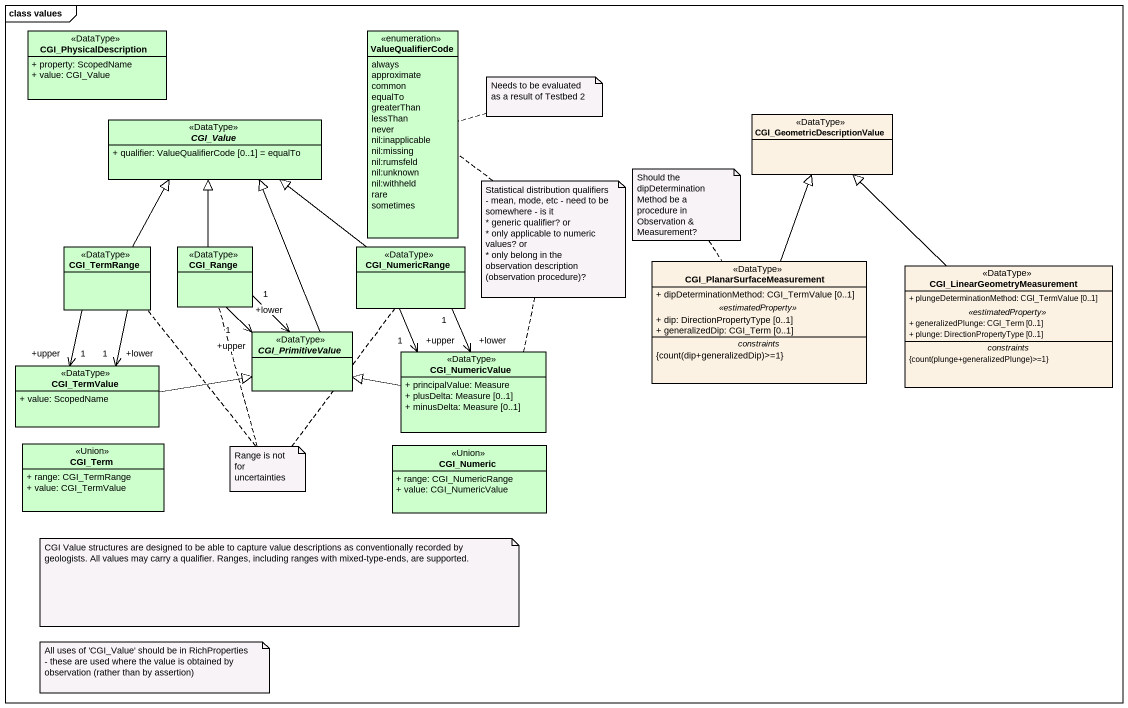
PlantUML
@startuml
mainframe class values
hide circle
hide empty members
skinparam classAttributeIconSize 0
class CGI_PhysicalDescription <<DataType>> #CCFFCC {
  + property: ScopedName
  + value: CGI_Value
}
enum ValueQualifierCode #CCFFCC {
  always
  approximate
  common
  equalTo
  greaterThan
  lessThan
  never
  nil:inapplicable
  nil:missing
  nil:rumsfeld
  nil:unknown
  nil:withheld
  rare
  sometimes
}
class "CGI_GeometricDescriptionValue" as CGI_GeometricDescriptionValu <<DataType>>
abstract class CGI_Value <<DataType>> #CCFFCC {
  + qualifier: ValueQualifierCode [0..1] = equalTo
}
class CGI_TermRange <<DataType>> #CCFFCC
class CGI_Range <<DataType>> #CCFFCC
class CGI_NumericRange <<DataType>> #CCFFCC
class CGI_PlanarSurfaceMeasurement <<DataType>> {
  + dipDeterminationMethod: CGI_TermValue [0..1]
  .. <<estimatedProperty>> ..
  + dip: DirectionPropertyType [0..1]
  + generalizedDip: CGI_Term [0..1]
  -- constraints --
  {field} {count(dip+generalizedDip)>=1}
}
class "CGI_LinearGeometryMeasurement" as CGI_LinearGeometryMeasuremen <<DataType>> {
  + plungeDeterminationMethod: CGI_TermValue [0..1]
  .. <<estimatedProperty>> ..
  + generalizedPlunge: CGI_Term [0..1]
  + plunge: DirectionPropertyType [0..1]
  -- constraints --
  {field} {count(plunge+generalizedPlunge)>=1}
}
abstract class CGI_PrimitiveValue <<DataType>> #CCFFCC
class CGI_TermValue <<DataType>> #CCFFCC {
  + value: ScopedName
}
class CGI_NumericValue <<DataType>> #CCFFCC {
  + principalValue: Measure
  + plusDelta: Measure [0..1]
  + minusDelta: Measure [0..1]
}
class CGI_Term <<Union>> #CCFFCC {
  + range: CGI_TermRange
  + value: CGI_TermValue
}
class CGI_Numeric <<Union>> #CCFFCC {
  + range: CGI_NumericRange
  + value: CGI_NumericValue
}
CGI_TermRange -up-|> CGI_Value
CGI_TermRange --> "+lower\n1" CGI_TermValue
CGI_TermRange --> "+upper\n1" CGI_TermValue
CGI_Range -up-|> CGI_Value
CGI_Range --> "+upper\n1" CGI_PrimitiveValue
CGI_Range --> "+lower\n1" CGI_PrimitiveValue
CGI_NumericRange -up-|> CGI_Value
CGI_NumericRange --> "+upper\n1" CGI_NumericValue
CGI_NumericRange --> "+lower\n1" CGI_NumericValue
CGI_PlanarSurfaceMeasurement -up-|> CGI_GeometricDescriptionValu
CGI_LinearGeometryMeasuremen -up-|> CGI_GeometricDescriptionValu
CGI_PrimitiveValue -up-|> CGI_Value
CGI_TermValue -right-|> CGI_PrimitiveValue
CGI_NumericValue -left-|> CGI_PrimitiveValue
note right of ValueQualifierCode : Needs to be evaluated as a result of Testbed 2
note as N2
  Statistical distribution qualifiers - mean, mode, etc - need to be somewhere - is it
  * generic qualifier? or
  * only applicable to numeric values? or
  * only belong in the observation description (observation procedure)?
end note
N2 .. ValueQualifierCode
N2 .. CGI_NumericValue
note top of CGI_PlanarSurfaceMeasurement : Should the dipDeterminationMethod be a procedure in Observation & Measurement?
note as N4
  Range is not for uncertainties
end note
N4 .. CGI_Range
N4 .. CGI_TermRange
N4 .. CGI_NumericRange
note as N5
  CGI Value structures are designed to be able to capture value descriptions as conventionally recorded by geologists. All values may carry a qualifier. Ranges, including ranges with mixed-type-ends, are supported.
end note
note as N6
  All uses of 'CGI_Value' should be in RichProperties - these are used where the value is obtained by observation (rather than by assertion)
end note
@enduml
